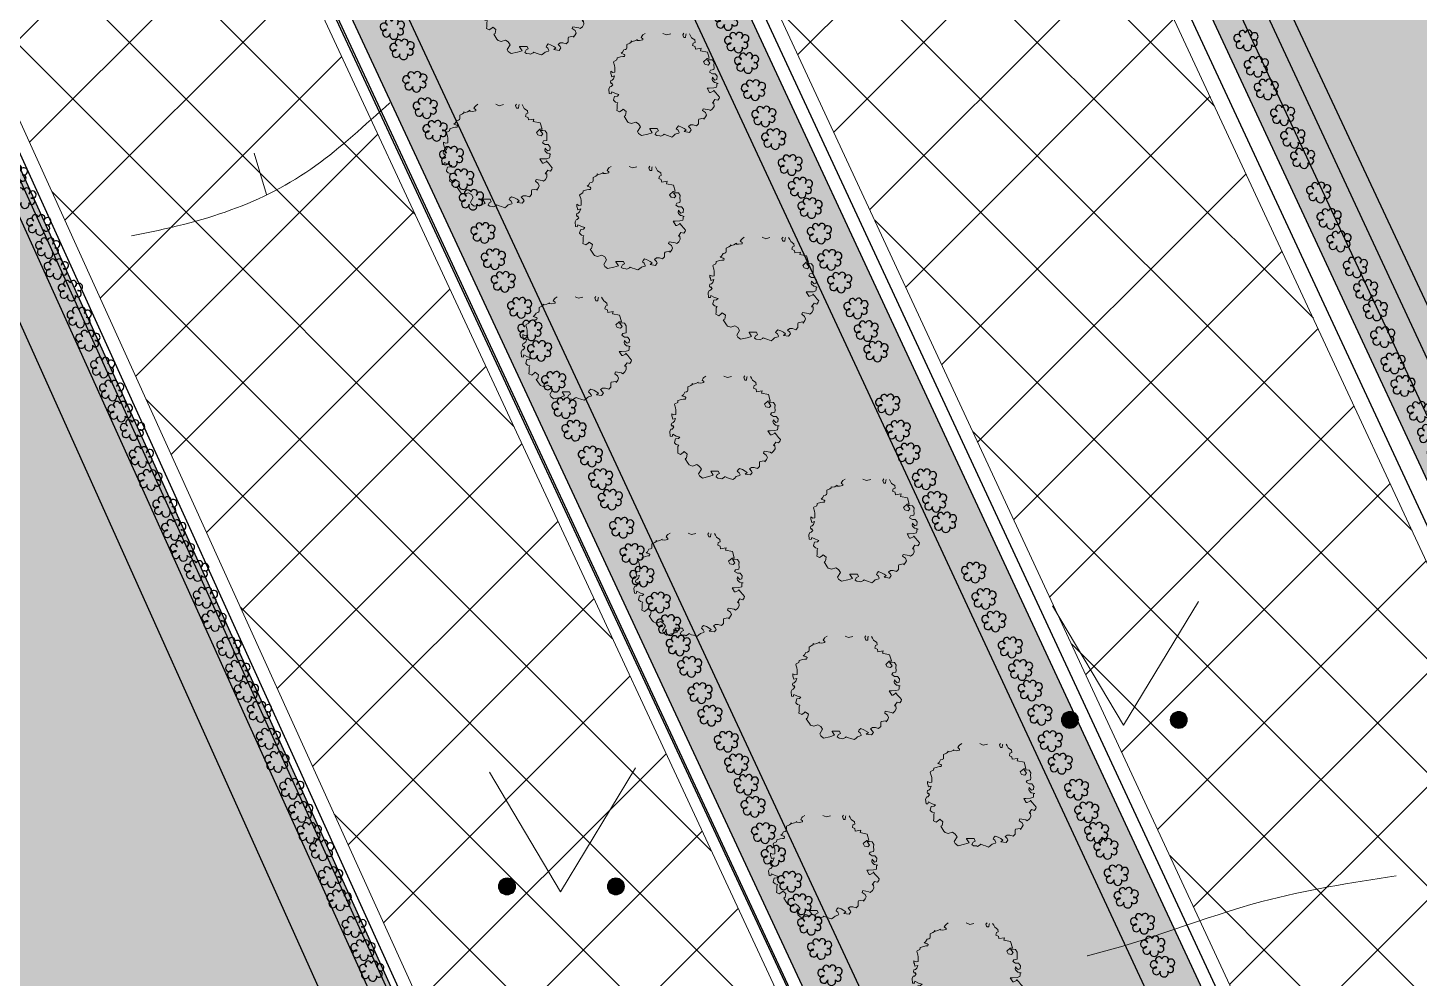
# Model space of a CAD drawing. Header units: millimetres. Extents: x 5637 to 6048, y 3385 to 3927.
# Drawn here: x 5839.78 to 5850.62, y 3667.66 to 3675.06 of the extents above; entities that cross this region are included whole.
import ezdxf

# ---------------------------------------------------------------- set-up
doc = ezdxf.new("R2010")
doc.units = ezdxf.units.MM
doc.layers.add('Contour Lines', color=253, linetype='Continuous')
doc.layers.add('trees old', color=116, linetype='Continuous')
for name, color, linetype, lineweight in [('hatch', 253, 'Continuous', 13), ('road', 19, 'Continuous', 30), ('trees new', 7, 'Continuous', 20)]:
    doc.layers.add(name, color=color, linetype=linetype, lineweight=lineweight)
doc.layers.add('plants1', color=7, linetype='Continuous', true_color=0x89ee5d)
pattern_1 = [(45, (2816.3681, -1263.7476), (-0.44194174, 0.44194174), []), (135, (2816.3681, -1263.7476), (-0.44194174, -0.44194174), [])]

# ---------------------------------------------------------------- blocks, each defined once
blk = doc.blocks.new('кк')
at = {"layer": 'trees new', "lineweight": 20}
h = blk.add_hatch(color=20, dxfattribs=at)
h.set_gradient(color1=(244, 26, 106), rotation=225, one_color=1, tint=1, name='SPHERICAL')
h.paths.add_polyline_path([(2711.981, 4656.482), (2711.989, 4656.471), (2712, 4656.46), (2712.016, 4656.465), (2712.019, 4656.49), (2712.003, 4656.509), (2711.981, 4656.509), (2711.959, 4656.523), (2711.967, 4656.537), (2711.992, 4656.542), (2711.994, 4656.556), (2711.992, 4656.578), (2711.994, 4656.597), (2711.981, 4656.617), (2711.961, 4656.619), (2711.942, 4656.619), (2711.961, 4656.592), (2711.948, 4656.578), (2711.923, 4656.584), (2711.912, 4656.603), (2711.939, 4656.628), (2711.956, 4656.63), (2711.942, 4656.678), (2711.888, 4656.689), (2711.893, 4656.708), (2711.85, 4656.701), (2711.847, 4656.721), (2711.827, 4656.729), (2711.832, 4656.749), (2711.846, 4656.754), (2711.843, 4656.773), (2711.818, 4656.79), (2711.81, 4656.806), (2711.802, 4656.82), (2711.777, 4656.82), (2711.774, 4656.814), (2711.772, 4656.792), (2711.758, 4656.792), (2711.755, 4656.798), (2711.75, 4656.814), (2711.758, 4656.825), (2711.744, 4656.842), (2711.72, 4656.847), (2711.711, 4656.842), (2711.7, 4656.845), (2711.687, 4656.858), (2711.667, 4656.856), (2711.656, 4656.82), (2711.623, 4656.812), (2711.596, 4656.823), (2711.59, 4656.831), (2711.56, 4656.847), (2711.546, 4656.847), (2711.53, 4656.845), (2711.53, 4656.842), (2711.541, 4656.825), (2711.544, 4656.823), (2711.519, 4656.828), (2711.511, 4656.831), (2711.497, 4656.828), (2711.483, 4656.831), (2711.478, 4656.825), (2711.464, 4656.823), (2711.458, 4656.823), (2711.456, 4656.823), (2711.439, 4656.812), (2711.434, 4656.806), (2711.425, 4656.792), (2711.439, 4656.781), (2711.439, 4656.773), (2711.412, 4656.768), (2711.392, 4656.77), (2711.395, 4656.776), (2711.376, 4656.765), (2711.357, 4656.76), (2711.348, 4656.765), (2711.348, 4656.757), (2711.337, 4656.749), (2711.332, 4656.746), (2711.315, 4656.738), (2711.315, 4656.724), (2711.315, 4656.713), (2711.313, 4656.705), (2711.304, 4656.699), (2711.291, 4656.696), (2711.28, 4656.677), (2711.269, 4656.669), (2711.293, 4656.661), (2711.299, 4656.655), (2711.296, 4656.644), (2711.282, 4656.644), (2711.266, 4656.641), (2711.238, 4656.633), (2711.238, 4656.63), (2711.236, 4656.617), (2711.214, 4656.606), (2711.211, 4656.6), (2711.219, 4656.575), (2711.222, 4656.559), (2711.222, 4656.526), (2711.222, 4656.523), (2711.205, 4656.52), (2711.189, 4656.529), (2711.189, 4656.512), (2711.192, 4656.504), (2711.197, 4656.487), (2711.219, 4656.493), (2711.211, 4656.471), (2711.2, 4656.46), (2711.189, 4656.457), (2711.186, 4656.443), (2711.192, 4656.432), (2711.197, 4656.438), (2711.205, 4656.424), (2711.192, 4656.41), (2711.183, 4656.408), (2711.175, 4656.391), (2711.178, 4656.355), (2711.192, 4656.353), (2711.197, 4656.369), (2711.225, 4656.355), (2711.252, 4656.347), (2711.241, 4656.336), (2711.219, 4656.333), (2711.211, 4656.306), (2711.211, 4656.303), (2711.225, 4656.289), (2711.244, 4656.284), (2711.238, 4656.273), (2711.238, 4656.24), (2711.236, 4656.223), (2711.258, 4656.212), (2711.277, 4656.226), (2711.285, 4656.234), (2711.31, 4656.215), (2711.304, 4656.185), (2711.293, 4656.179), (2711.318, 4656.141), (2711.326, 4656.13), (2711.351, 4656.122), (2711.384, 4656.133), (2711.406, 4656.119), (2711.42, 4656.097), (2711.398, 4656.061), (2711.406, 4656.045), (2711.428, 4656.028), (2711.478, 4656.039), (2711.513, 4656.05), (2711.494, 4656.081), (2711.494, 4656.083), (2711.552, 4656.083), (2711.56, 4656.064), (2711.544, 4656.056), (2711.535, 4656.037), (2711.549, 4656.028), (2711.571, 4656.026), (2711.579, 4656.023), (2711.599, 4656.034), (2711.604, 4656.039), (2711.623, 4656.031), (2711.64, 4656.026), (2711.665, 4656.017), (2711.678, 4656.026), (2711.692, 4656.039), (2711.7, 4656.042), (2711.72, 4656.048), (2711.722, 4656.053), (2711.714, 4656.07), (2711.7, 4656.081), (2711.706, 4656.092), (2711.717, 4656.103), (2711.741, 4656.094), (2711.761, 4656.083), (2711.777, 4656.072), (2711.761, 4656.059), (2711.802, 4656.053), (2711.816, 4656.072), (2711.81, 4656.083), (2711.794, 4656.1), (2711.81, 4656.111), (2711.832, 4656.111), (2711.857, 4656.103), (2711.873, 4656.119), (2711.873, 4656.149), (2711.876, 4656.157), (2711.912, 4656.163), (2711.915, 4656.155), (2711.928, 4656.174), (2711.934, 4656.188), (2711.926, 4656.207), (2711.904, 4656.223), (2711.909, 4656.237), (2711.956, 4656.229), (2711.967, 4656.223), (2711.983, 4656.237), (2711.994, 4656.256), (2711.992, 4656.281), (2711.981, 4656.281), (2712, 4656.309), (2712.022, 4656.303), (2712.033, 4656.317), (2712.036, 4656.328), (2712.022, 4656.344), (2712.005, 4656.364), (2711.994, 4656.377), (2711.992, 4656.383), (2711.989, 4656.375), (2711.967, 4656.364), (2711.959, 4656.364), (2711.939, 4656.397), (2711.956, 4656.397), (2711.992, 4656.399), (2712.014, 4656.405), (2712.016, 4656.416), (2712.016, 4656.432), (2712.025, 4656.435), (2712.003, 4656.441), (2711.997, 4656.441), (2711.981, 4656.457), (2711.978, 4656.465)])
edge = h.paths.add_edge_path()
edge.add_line((2711.244, 4656.284), (2711.238, 4656.273))
edge.add_line((2711.238, 4656.273), (2711.238, 4656.24))
edge.add_line((2711.53, 4656.845), (2711.53, 4656.842))
edge.add_line((2711.546, 4656.847), (2711.53, 4656.845))
edge.add_line((2711.56, 4656.847), (2711.546, 4656.847))
edge.add_line((2711.59, 4656.831), (2711.56, 4656.847))
edge.add_line((2711.596, 4656.823), (2711.59, 4656.831))
edge.add_line((2711.623, 4656.812), (2711.596, 4656.823))
edge.add_line((2711.511, 4656.831), (2711.497, 4656.828))
edge.add_line((2711.519, 4656.828), (2711.511, 4656.831))
edge.add_line((2711.544, 4656.823), (2711.519, 4656.828))
edge.add_line((2711.541, 4656.825), (2711.544, 4656.823))
edge.add_line((2711.53, 4656.842), (2711.541, 4656.825))
edge.add_line((2711.456, 4656.823), (2711.439, 4656.812))
edge.add_line((2711.439, 4656.812), (2711.434, 4656.806))
edge.add_line((2711.434, 4656.806), (2711.425, 4656.792))
edge.add_line((2711.425, 4656.792), (2711.439, 4656.781))
edge.add_line((2711.439, 4656.781), (2711.439, 4656.773))
edge.add_line((2711.439, 4656.773), (2711.412, 4656.768))
edge.add_line((2711.412, 4656.768), (2711.392, 4656.77))
edge.add_line((2711.392, 4656.77), (2711.395, 4656.776))
edge.add_line((2711.395, 4656.776), (2711.376, 4656.765))
edge.add_line((2711.376, 4656.765), (2711.357, 4656.76))
edge.add_line((2711.348, 4656.765), (2711.348, 4656.757))
edge.add_line((2711.348, 4656.757), (2711.337, 4656.749))
edge.add_line((2711.337, 4656.749), (2711.332, 4656.746))
edge.add_line((2711.332, 4656.746), (2711.315, 4656.738))
edge.add_line((2711.315, 4656.738), (2711.315, 4656.724))
edge.add_line((2711.315, 4656.724), (2711.315, 4656.713))
edge.add_line((2711.315, 4656.713), (2711.313, 4656.705))
edge.add_line((2711.313, 4656.705), (2711.304, 4656.699))
edge.add_line((2711.304, 4656.699), (2711.291, 4656.696))
edge.add_line((2711.291, 4656.696), (2711.28, 4656.677))
edge.add_line((2711.28, 4656.677), (2711.269, 4656.669))
edge.add_line((2711.478, 4656.825), (2711.464, 4656.823))
edge.add_line((2711.464, 4656.823), (2711.458, 4656.823))
edge.add_line((2711.458, 4656.823), (2711.456, 4656.823))
edge.add_line((2711.357, 4656.76), (2711.348, 4656.765))
edge.add_line((2711.483, 4656.831), (2711.478, 4656.825))
edge.add_line((2711.293, 4656.661), (2711.299, 4656.655))
edge.add_line((2711.269, 4656.669), (2711.293, 4656.661))
edge.add_line((2711.282, 4656.644), (2711.266, 4656.641))
edge.add_line((2711.296, 4656.644), (2711.282, 4656.644))
edge.add_line((2711.299, 4656.655), (2711.296, 4656.644))
edge.add_line((2711.183, 4656.408), (2711.175, 4656.391))
edge.add_line((2711.175, 4656.391), (2711.178, 4656.355))
edge.add_line((2711.192, 4656.41), (2711.183, 4656.408))
edge.add_line((2711.178, 4656.355), (2711.192, 4656.353))
edge.add_line((2711.192, 4656.353), (2711.197, 4656.369))
edge.add_line((2711.197, 4656.369), (2711.225, 4656.355))
edge.add_line((2711.241, 4656.336), (2711.219, 4656.333))
edge.add_line((2711.219, 4656.333), (2711.211, 4656.306))
edge.add_line((2711.211, 4656.306), (2711.211, 4656.303))
edge.add_line((2711.211, 4656.303), (2711.225, 4656.289))
edge.add_line((2711.205, 4656.424), (2711.192, 4656.41))
edge.add_line((2711.197, 4656.438), (2711.205, 4656.424))
edge.add_line((2711.192, 4656.432), (2711.197, 4656.438))
edge.add_line((2711.186, 4656.443), (2711.192, 4656.432))
edge.add_line((2711.189, 4656.457), (2711.186, 4656.443))
edge.add_line((2711.2, 4656.46), (2711.189, 4656.457))
edge.add_line((2711.211, 4656.471), (2711.2, 4656.46))
edge.add_line((2711.219, 4656.493), (2711.211, 4656.471))
edge.add_line((2711.197, 4656.487), (2711.219, 4656.493))
edge.add_line((2711.192, 4656.504), (2711.197, 4656.487))
edge.add_line((2711.189, 4656.512), (2711.192, 4656.504))
edge.add_line((2711.189, 4656.529), (2711.189, 4656.512))
edge.add_line((2711.205, 4656.52), (2711.189, 4656.529))
edge.add_line((2711.222, 4656.523), (2711.205, 4656.52))
edge.add_line((2711.222, 4656.526), (2711.222, 4656.523))
edge.add_line((2711.222, 4656.559), (2711.222, 4656.526))
edge.add_line((2711.219, 4656.575), (2711.222, 4656.559))
edge.add_line((2711.211, 4656.6), (2711.219, 4656.575))
edge.add_line((2711.214, 4656.606), (2711.211, 4656.6))
edge.add_line((2711.236, 4656.617), (2711.214, 4656.606))
edge.add_line((2711.238, 4656.63), (2711.236, 4656.617))
edge.add_line((2711.225, 4656.355), (2711.252, 4656.347))
edge.add_line((2711.252, 4656.347), (2711.241, 4656.336))
edge.add_line((2711.238, 4656.633), (2711.238, 4656.63))
edge.add_line((2711.266, 4656.641), (2711.238, 4656.633))
edge.add_line((2711.497, 4656.828), (2711.483, 4656.831))
edge.add_line((2711.571, 4656.026), (2711.579, 4656.023))
edge.add_line((2711.579, 4656.023), (2711.599, 4656.034))
edge.add_line((2711.599, 4656.034), (2711.604, 4656.039))
edge.add_line((2711.549, 4656.028), (2711.571, 4656.026))
edge.add_line((2711.535, 4656.037), (2711.549, 4656.028))
edge.add_line((2711.544, 4656.056), (2711.535, 4656.037))
edge.add_line((2711.56, 4656.064), (2711.544, 4656.056))
edge.add_line((2711.552, 4656.083), (2711.56, 4656.064))
edge.add_line((2711.258, 4656.212), (2711.277, 4656.226))
edge.add_line((2711.277, 4656.226), (2711.285, 4656.234))
edge.add_line((2711.285, 4656.234), (2711.31, 4656.215))
edge.add_line((2711.31, 4656.215), (2711.304, 4656.185))
edge.add_line((2711.304, 4656.185), (2711.293, 4656.179))
edge.add_line((2711.293, 4656.179), (2711.318, 4656.141))
edge.add_line((2711.318, 4656.141), (2711.326, 4656.13))
edge.add_line((2711.406, 4656.045), (2711.428, 4656.028))
edge.add_line((2711.398, 4656.061), (2711.406, 4656.045))
edge.add_line((2711.42, 4656.097), (2711.398, 4656.061))
edge.add_line((2711.406, 4656.119), (2711.42, 4656.097))
edge.add_line((2711.384, 4656.133), (2711.406, 4656.119))
edge.add_line((2711.351, 4656.122), (2711.384, 4656.133))
edge.add_line((2711.326, 4656.13), (2711.351, 4656.122))
edge.add_line((2711.428, 4656.028), (2711.478, 4656.039))
edge.add_line((2711.238, 4656.24), (2711.236, 4656.223))
edge.add_line((2711.236, 4656.223), (2711.258, 4656.212))
edge.add_line((2711.513, 4656.05), (2711.494, 4656.081))
edge.add_line((2711.494, 4656.081), (2711.494, 4656.083))
edge.add_line((2711.494, 4656.083), (2711.552, 4656.083))
edge.add_line((2711.478, 4656.039), (2711.513, 4656.05))
edge.add_line((2711.225, 4656.289), (2711.244, 4656.284))
at = {"layer": 'trees new', "color": 6, "lineweight": 20}
for p, q in [((2711.332, 4656.746), (2711.315, 4656.738)), ((2711.315, 4656.738), (2711.315, 4656.724)), ((2711.337, 4656.749), (2711.332, 4656.746)), ((2711.348, 4656.757), (2711.337, 4656.749)), ((2711.357, 4656.76), (2711.348, 4656.765)), ((2711.348, 4656.765), (2711.348, 4656.757)), ((2711.376, 4656.765), (2711.357, 4656.76)), ((2711.395, 4656.776), (2711.376, 4656.765)), ((2711.392, 4656.77), (2711.395, 4656.776)), ((2711.412, 4656.768), (2711.392, 4656.77)), ((2711.439, 4656.773), (2711.412, 4656.768)), ((2711.434, 4656.806), (2711.425, 4656.792)), ((2711.425, 4656.792), (2711.439, 4656.781)), ((2711.439, 4656.812), (2711.434, 4656.806)), ((2711.456, 4656.823), (2711.439, 4656.812)), ((2711.439, 4656.781), (2711.439, 4656.773)), ((2711.623, 4656.812), (2711.596, 4656.823)), ((2711.656, 4656.82), (2711.623, 4656.812)), ((2711.75, 4656.814), (2711.758, 4656.825)), ((2711.755, 4656.798), (2711.75, 4656.814)), ((2711.758, 4656.792), (2711.755, 4656.798)), ((2711.772, 4656.792), (2711.758, 4656.792)), ((2711.774, 4656.814), (2711.772, 4656.792)), ((2711.777, 4656.82), (2711.774, 4656.814)), ((2711.81, 4656.806), (2711.802, 4656.82)), ((2711.818, 4656.79), (2711.81, 4656.806)), ((2711.843, 4656.773), (2711.818, 4656.79)), ((2711.827, 4656.729), (2711.832, 4656.749)), ((2711.832, 4656.749), (2711.846, 4656.754)), ((2711.846, 4656.754), (2711.843, 4656.773)), ((2711.238, 4656.63), (2711.236, 4656.617)), ((2711.266, 4656.641), (2711.238, 4656.633)), ((2711.238, 4656.633), (2711.238, 4656.63)), ((2711.282, 4656.644), (2711.266, 4656.641)), ((2711.28, 4656.677), (2711.269, 4656.669)), ((2711.269, 4656.669), (2711.293, 4656.661)), ((2711.291, 4656.696), (2711.28, 4656.677)), ((2711.296, 4656.644), (2711.282, 4656.644)), ((2711.304, 4656.699), (2711.291, 4656.696)), ((2711.293, 4656.661), (2711.299, 4656.655)), ((2711.299, 4656.655), (2711.296, 4656.644)), ((2711.313, 4656.705), (2711.304, 4656.699)), ((2711.315, 4656.713), (2711.313, 4656.705)), ((2711.315, 4656.724), (2711.315, 4656.713)), ((2711.846, 4656.721), (2711.827, 4656.729)), ((2711.85, 4656.701), (2711.847, 4656.72)), ((2711.893, 4656.708), (2711.85, 4656.701)), ((2711.888, 4656.689), (2711.893, 4656.708)), ((2711.942, 4656.678), (2711.888, 4656.689)), ((2711.912, 4656.603), (2711.939, 4656.628)), ((2711.939, 4656.628), (2711.956, 4656.63)), ((2711.956, 4656.63), (2711.942, 4656.678)), ((2711.205, 4656.52), (2711.189, 4656.529)), ((2711.189, 4656.529), (2711.189, 4656.512)), ((2711.222, 4656.523), (2711.205, 4656.52)), ((2711.214, 4656.606), (2711.211, 4656.6)), ((2711.211, 4656.6), (2711.219, 4656.575)), ((2711.236, 4656.617), (2711.214, 4656.606)), ((2711.219, 4656.575), (2711.222, 4656.559)), ((2711.222, 4656.559), (2711.222, 4656.526)), ((2711.222, 4656.526), (2711.222, 4656.523)), ((2711.923, 4656.584), (2711.912, 4656.603)), ((2711.948, 4656.578), (2711.923, 4656.584)), ((2711.942, 4656.619), (2711.961, 4656.592)), ((2711.961, 4656.619), (2711.942, 4656.619)), ((2711.961, 4656.592), (2711.948, 4656.578)), ((2711.959, 4656.523), (2711.967, 4656.537)), ((2711.981, 4656.509), (2711.959, 4656.523)), ((2711.981, 4656.617), (2711.961, 4656.619)), ((2711.967, 4656.537), (2711.992, 4656.542)), ((2711.994, 4656.597), (2711.981, 4656.617)), ((2711.992, 4656.578), (2711.994, 4656.597)), ((2711.994, 4656.556), (2711.992, 4656.578)), ((2711.992, 4656.542), (2711.994, 4656.556)), ((2711.183, 4656.408), (2711.175, 4656.391)), ((2711.192, 4656.41), (2711.183, 4656.408)), ((2711.189, 4656.457), (2711.186, 4656.443)), ((2711.186, 4656.443), (2711.192, 4656.432)), ((2711.189, 4656.512), (2711.192, 4656.504)), ((2711.2, 4656.46), (2711.189, 4656.457)), ((2711.192, 4656.504), (2711.197, 4656.487)), ((2711.192, 4656.432), (2711.197, 4656.438)), ((2711.205, 4656.424), (2711.192, 4656.41)), ((2711.197, 4656.487), (2711.219, 4656.493)), ((2711.197, 4656.438), (2711.205, 4656.424)), ((2711.211, 4656.471), (2711.2, 4656.46)), ((2711.219, 4656.493), (2711.211, 4656.471)), ((2711.978, 4656.465), (2711.981, 4656.482)), ((2711.981, 4656.457), (2711.978, 4656.465)), ((2712.003, 4656.509), (2711.981, 4656.509)), ((2711.981, 4656.482), (2711.989, 4656.471)), ((2711.997, 4656.441), (2711.981, 4656.457)), ((2711.989, 4656.471), (2712, 4656.46)), ((2711.992, 4656.399), (2712.014, 4656.405)), ((2712.003, 4656.441), (2711.997, 4656.441)), ((2712, 4656.46), (2712.016, 4656.465)), ((2712.019, 4656.49), (2712.003, 4656.509)), ((2712.025, 4656.435), (2712.003, 4656.441)), ((2712.014, 4656.405), (2712.016, 4656.416)), ((2712.016, 4656.465), (2712.019, 4656.49)), ((2712.016, 4656.432), (2712.025, 4656.435)), ((2712.016, 4656.416), (2712.016, 4656.432)), ((2711.175, 4656.391), (2711.178, 4656.355)), ((2711.178, 4656.355), (2711.192, 4656.353)), ((2711.192, 4656.353), (2711.197, 4656.369)), ((2711.197, 4656.369), (2711.225, 4656.355)), ((2711.219, 4656.333), (2711.211, 4656.306)), ((2711.211, 4656.306), (2711.211, 4656.303)), ((2711.211, 4656.303), (2711.225, 4656.289)), ((2711.241, 4656.336), (2711.219, 4656.333)), ((2711.225, 4656.355), (2711.252, 4656.347)), ((2711.252, 4656.347), (2711.241, 4656.336)), ((2711.959, 4656.364), (2711.939, 4656.397)), ((2711.939, 4656.397), (2711.956, 4656.397)), ((2711.956, 4656.397), (2711.992, 4656.399)), ((2711.967, 4656.364), (2711.959, 4656.364)), ((2711.989, 4656.375), (2711.967, 4656.364)), ((2711.981, 4656.281), (2712, 4656.309)), ((2711.992, 4656.383), (2711.989, 4656.375)), ((2711.994, 4656.377), (2711.992, 4656.383)), ((2712.005, 4656.364), (2711.994, 4656.377)), ((2712, 4656.309), (2712.022, 4656.303)), ((2712.022, 4656.344), (2712.005, 4656.364)), ((2712.036, 4656.328), (2712.022, 4656.344)), ((2712.022, 4656.303), (2712.033, 4656.317)), ((2712.033, 4656.317), (2712.036, 4656.328)), ((2711.225, 4656.289), (2711.244, 4656.284)), ((2711.238, 4656.24), (2711.236, 4656.223)), ((2711.236, 4656.223), (2711.258, 4656.212)), ((2711.244, 4656.284), (2711.238, 4656.273)), ((2711.238, 4656.273), (2711.238, 4656.24)), ((2711.258, 4656.212), (2711.277, 4656.226)), ((2711.277, 4656.226), (2711.285, 4656.234)), ((2711.285, 4656.234), (2711.31, 4656.215)), ((2711.31, 4656.215), (2711.304, 4656.185)), ((2711.904, 4656.223), (2711.909, 4656.237)), ((2711.926, 4656.207), (2711.904, 4656.223)), ((2711.909, 4656.237), (2711.956, 4656.229)), ((2711.934, 4656.188), (2711.926, 4656.207)), ((2711.928, 4656.174), (2711.934, 4656.188)), ((2711.956, 4656.229), (2711.967, 4656.223)), ((2711.967, 4656.223), (2711.983, 4656.237)), ((2711.992, 4656.281), (2711.981, 4656.281)), ((2711.983, 4656.237), (2711.994, 4656.256)), ((2711.994, 4656.256), (2711.992, 4656.281)), ((2711.304, 4656.185), (2711.293, 4656.179)), ((2711.293, 4656.179), (2711.318, 4656.141)), ((2711.318, 4656.141), (2711.326, 4656.13)), ((2711.326, 4656.13), (2711.351, 4656.122)), ((2711.351, 4656.122), (2711.384, 4656.133)), ((2711.384, 4656.133), (2711.406, 4656.119)), ((2711.42, 4656.097), (2711.398, 4656.061)), ((2711.406, 4656.119), (2711.42, 4656.097)), ((2711.494, 4656.083), (2711.552, 4656.083)), ((2711.494, 4656.081), (2711.494, 4656.083)), ((2711.513, 4656.05), (2711.494, 4656.081)), ((2711.552, 4656.083), (2711.56, 4656.064)), ((2711.7, 4656.081), (2711.706, 4656.092)), ((2711.714, 4656.07), (2711.7, 4656.081)), ((2711.706, 4656.092), (2711.717, 4656.103)), ((2711.717, 4656.103), (2711.741, 4656.094)), ((2711.741, 4656.094), (2711.761, 4656.083)), ((2711.761, 4656.083), (2711.777, 4656.072)), ((2711.794, 4656.1), (2711.81, 4656.111)), ((2711.81, 4656.083), (2711.794, 4656.1)), ((2711.81, 4656.111), (2711.832, 4656.111)), ((2711.816, 4656.072), (2711.81, 4656.083)), ((2711.832, 4656.111), (2711.857, 4656.103)), ((2711.857, 4656.103), (2711.873, 4656.119)), ((2711.873, 4656.149), (2711.876, 4656.157)), ((2711.873, 4656.119), (2711.873, 4656.149)), ((2711.876, 4656.157), (2711.912, 4656.163)), ((2711.912, 4656.163), (2711.915, 4656.155)), ((2711.915, 4656.155), (2711.928, 4656.174)), ((2711.398, 4656.061), (2711.406, 4656.045)), ((2711.406, 4656.045), (2711.428, 4656.028)), ((2711.428, 4656.028), (2711.478, 4656.039)), ((2711.478, 4656.039), (2711.513, 4656.05)), ((2711.544, 4656.056), (2711.535, 4656.037)), ((2711.535, 4656.037), (2711.549, 4656.028)), ((2711.56, 4656.064), (2711.544, 4656.056)), ((2711.549, 4656.028), (2711.571, 4656.026)), ((2711.571, 4656.026), (2711.579, 4656.023)), ((2711.579, 4656.023), (2711.599, 4656.034)), ((2711.599, 4656.034), (2711.604, 4656.039)), ((2711.604, 4656.039), (2711.623, 4656.031)), ((2711.623, 4656.031), (2711.64, 4656.026)), ((2711.64, 4656.026), (2711.665, 4656.017)), ((2711.665, 4656.017), (2711.678, 4656.026)), ((2711.678, 4656.026), (2711.692, 4656.039)), ((2711.692, 4656.039), (2711.7, 4656.042)), ((2711.7, 4656.042), (2711.72, 4656.048)), ((2711.722, 4656.053), (2711.714, 4656.07)), ((2711.72, 4656.048), (2711.722, 4656.053)), ((2711.777, 4656.072), (2711.761, 4656.059)), ((2711.761, 4656.059), (2711.802, 4656.053)), ((2711.802, 4656.053), (2711.816, 4656.072))]:
    blk.add_line(p, q, dxfattribs=at)
blk = doc.blocks.new('21554')
at = {"layer": 'trees new', "color": 2, "lineweight": 30}
for centre, radius, start, end in [((3064.977, 4930.499), 0.0291, 22.9437, 315.792), ((3065.014, 4930.534), 0.0252, 15.4185, 246.5773), ((3065.064, 4930.535), 0.0264, 307.6094, 167.7322), ((3065.109, 4930.513), 0.0289, 249.9235, 177.3258), ((3064.996, 4930.449), 0.03, 85.9567, 354.9094), ((3065.056, 4930.434), 0.0322, 157.3541, 23.1592), ((3065.106, 4930.461), 0.025, 215.6462, 104.4063), ((3065.172, 4930.153), 0.0252, 15.4185, 246.5773), ((3065.222, 4930.154), 0.0264, 307.6094, 167.7322), ((3065.135, 4930.118), 0.0291, 22.9437, 315.792), ((3065.154, 4930.068), 0.03, 85.9567, 354.9094), ((3065.213, 4930.053), 0.0322, 157.3541, 23.1592), ((3065.267, 4930.131), 0.0289, 249.9235, 177.3258), ((3065.263, 4930.08), 0.025, 215.6462, 104.4063), ((3065.299, 4929.951), 0.0252, 15.4185, 246.5773), ((3065.349, 4929.952), 0.0264, 307.6094, 167.7322), ((3065.394, 4929.93), 0.0289, 249.9235, 177.3258), ((3065.263, 4929.916), 0.0291, 22.9437, 315.792), ((3065.281, 4929.866), 0.03, 85.9567, 354.9094), ((3065.341, 4929.851), 0.0322, 157.3541, 23.1592), ((3065.391, 4929.878), 0.025, 215.6462, 104.4063)]:
    blk.add_arc(centre, radius, start, end, dxfattribs=at)
at = {"layer": 'trees new', "color": 11, "lineweight": 30}
for centre, radius, start, end in [((3065.058, 4930.294), 0.0291, 22.9437, 315.792), ((3065.094, 4930.329), 0.0252, 15.4185, 246.5773), ((3065.145, 4930.33), 0.0264, 307.6094, 167.7322), ((3065.19, 4930.308), 0.0289, 249.9235, 177.3258), ((3065.186, 4930.256), 0.025, 215.6462, 104.4063), ((3065.076, 4930.244), 0.03, 85.9567, 354.9094), ((3065.136, 4930.229), 0.0322, 157.3541, 23.1592), ((3065.342, 4929.74), 0.0291, 22.9437, 315.792), ((3065.379, 4929.775), 0.0252, 15.4185, 246.5773), ((3065.429, 4929.776), 0.0264, 307.6094, 167.7322), ((3065.474, 4929.754), 0.0289, 249.9235, 177.3258), ((3065.361, 4929.69), 0.03, 85.9567, 354.9094), ((3065.42, 4929.675), 0.0322, 157.3541, 23.1592), ((3065.455, 4929.615), 0.0252, 15.4185, 246.5773), ((3065.47, 4929.702), 0.025, 215.6462, 104.4063), ((3065.505, 4929.616), 0.0264, 307.6094, 167.7322), ((3065.418, 4929.581), 0.0291, 22.9437, 315.792), ((3065.437, 4929.531), 0.03, 85.9567, 354.9094), ((3065.496, 4929.516), 0.0322, 157.3541, 23.1592), ((3065.55, 4929.594), 0.0289, 249.9235, 177.3258), ((3065.546, 4929.543), 0.025, 215.6462, 104.4063)]:
    blk.add_arc(centre, radius, start, end, dxfattribs=at)

msp = doc.modelspace()

# ---------------------------------------------------------------- hatches: boundary and pattern name
at = {"layer": 'hatch'}
h = msp.add_hatch(dxfattribs=at)
h.set_pattern_fill('ANSI31', color=256, scale=8, style=0)
h.set_pattern_definition([(45, (2816.3681, -1263.7476), (-0.70710678, 0.70710678), [])])
edge = h.paths.add_edge_path()
edge.add_line((5681.718, 3662.745), (5708.38, 3664.934))
edge.add_arc((5713.219, 3667.179), 5.335, 204.8917, 275.5225)
edge.add_line((5713.733, 3661.869), (5818.562, 3671.059))
edge.add_arc((5814.821, 3690.234), 19.536, 281.0392, 345.4537)
edge.add_arc((5828.918, 3687.613), 5.329, 334.6044, 439.8122)
edge.add_line((5829.86, 3692.857), (5821.197, 3693.928))
edge.add_line((5821.197, 3693.928), (5821.163, 3698.626))
edge.add_line((5821.163, 3698.626), (5822.751, 3698.67))
edge.add_arc((5822.674, 3701.446), 2.777, 271.5898, 361.9955)
edge.add_arc((5787.812, 3700.231), 37.66, 1.9955, 27.7471)
edge.add_line((5821.141, 3717.765), (5815.111, 3730.653))
edge.add_arc((5808.837, 3727.717), 6.926, 25.0759, 80.9102)
edge.add_line((5809.932, 3734.557), (5816.866, 3735.208))
edge.add_line((5816.866, 3735.208), (5822.086, 3738.739))
edge.add_arc((5826.047, 3735.447), 5.15, 140.2743, 208.703)
edge.add_line((5821.53, 3732.974), (5832.004, 3711.476))
edge.add_line((5832.004, 3711.476), (5839.078, 3695.803))
edge.add_line((5839.078, 3695.803), (5843.714, 3685.87))
edge.add_line((5843.714, 3685.87), (5839.002, 3683.445))
edge.add_arc((5812.028, 3691.913), 28.272, 321.435, 342.5709, ccw=False)
edge.add_arc((5815.074, 3690.732), 25.173, 273.7863, 319.2136, ccw=False)
edge.add_line((5816.736, 3665.614), (5796.147, 3663.794))
edge.add_line((5796.147, 3663.794), (5694.835, 3654.877))
edge.add_line((5694.835, 3654.877), (5688.624, 3654.402))
edge.add_line((5688.624, 3654.402), (5675.285, 3653.372))
edge.add_line((5675.285, 3653.372), (5681.718, 3662.745))
h = msp.add_hatch(dxfattribs=at)
h.set_pattern_fill('ANSI37', color=256, scale=5, style=0)
h.set_pattern_definition(pattern_1)
edge = h.paths.add_edge_path()
edge.add_line((5825.959, 3727.53), (5824.661, 3726.848))
edge.add_line((5824.661, 3726.848), (5824.633, 3726.83))
edge.add_line((5824.633, 3726.83), (5832.542, 3710.894))
edge.add_arc((5842.826, 3718.231), 12.633, 215.5093, 246.4014)
edge.add_line((5837.769, 3706.655), (5873.946, 3691.476))
edge.add_arc((5876.095, 3696.599), 5.556, 247.2383, 292.4085)
edge.add_line((5878.213, 3691.463), (5912.268, 3707.343))
edge.add_line((5912.268, 3707.343), (5953.931, 3618.863))
edge.add_arc((5958.321, 3620.931), 4.852, 205.2152, 299.5026)
edge.add_line((5960.711, 3616.707), (5960.014, 3617.927))
edge.add_arc((5958.43, 3620.892), 3.362, 202.8338, 298.1028, ccw=False)
edge.add_line((5955.332, 3619.588), (5955.38, 3619.719))
edge.add_line((5955.38, 3619.719), (5912.987, 3709.333))
edge.add_line((5912.987, 3709.333), (5876.811, 3692.556))
edge.add_arc((5875.942, 3694.43), 2.065, 262.0917, 294.8805, ccw=False)
edge.add_line((5875.658, 3692.384), (5854.574, 3701.231))
edge.add_line((5854.574, 3701.231), (5838.224, 3708.092))
edge.add_arc((5842.149, 3717.446), 10.144, 205.3505, 247.2355, ccw=False)
edge.add_arc((5704.39, 3652.179), 142.294, 25.35045, 26.55666)
edge.add_arc((6385.682, 3992.7), 619.359, 205.34932, 206.556661, ccw=False)
at = {"layer": 'hatch', "true_color": 0xfacfb6}
h = msp.add_hatch(dxfattribs=at)
h.set_pattern_fill('ANSI37', color=254, scale=5, style=0)
h.set_pattern_definition(pattern_1)
h.paths.add_polyline_path([(5857.185, 3642.706), (5860.096, 3644.038), (5869.171, 3624.547), (5866.32, 3623.242)], flags=16)
h.paths.add_polyline_path([(5843.757, 3685.779), (5869.77, 3629.894), (5880.389, 3607.107), (5877.804, 3605.894), (5870.353, 3622.009), (5867.443, 3620.677), (5874.93, 3604.602), (5872.395, 3603.409), (5865.262, 3618.58), (5863.444, 3617.748), (5861.446, 3622.112), (5863.266, 3622.945), (5855.062, 3640.635), (5853.331, 3639.843), (5851.334, 3644.207), (5853.034, 3644.986), (5837.547, 3679.133), (5838.733, 3682.348), (5856.004, 3645.244), (5858.914, 3646.576), (5841.296, 3684.517)])
at = {"layer": 'plants1'}
h = msp.add_hatch(dxfattribs=at)
h.set_pattern_fill('ANSI38', color=256, scale=3, style=0)
h.set_pattern_definition([(45, (2816.3681, -1263.7476), (-0.265165043, 0.265165043), []), (135, (2816.3681, -1263.7476), (-0.79549513, 0.265165043), [0.9375, -0.5625])])
edge = h.paths.add_edge_path()
edge.add_line((5897.406, 3740.542), (5897.69, 3738.928))
edge.add_line((5897.69, 3738.928), (5879.975, 3734.087))
edge.add_line((5879.975, 3734.087), (5854.544, 3722.537))
edge.add_line((5854.544, 3722.537), (5855.921, 3719.594))
edge.add_line((5855.921, 3719.594), (5855.304, 3719.452))
edge.add_line((5855.304, 3719.452), (5854.401, 3721.635))
edge.add_line((5854.401, 3721.635), (5848.465, 3718.93))
edge.add_line((5848.465, 3718.93), (5850.839, 3713.424))
edge.add_line((5850.839, 3713.424), (5842.699, 3709.94))
edge.add_line((5842.699, 3709.94), (5839.802, 3715.921))
edge.add_line((5839.802, 3715.921), (5834.577, 3713.547))
edge.add_arc((5835.258, 3712.049), 1.645, 114.4309, 325.875)
edge.add_line((5836.619, 3711.127), (5856.472, 3702.488))
edge.add_line((5856.472, 3702.488), (5867.063, 3707.377))
edge.add_arc((5873.087, 3706.691), 6.063, 121.0494, 173.5092, ccw=False)
edge.add_line((5869.96, 3711.886), (5868.63, 3714.781))
edge.add_line((5868.63, 3714.781), (5869.722, 3716.205))
edge.add_line((5869.722, 3716.205), (5871.955, 3719.006))
edge.add_line((5871.955, 3719.006), (5876.44, 3722.77))
edge.add_line((5876.44, 3722.77), (5878.957, 3724.099))
edge.add_line((5878.957, 3724.099), (5882.852, 3726.045))
edge.add_line((5882.852, 3726.045), (5887.411, 3727.279))
edge.add_line((5887.411, 3727.279), (5891.59, 3727.564))
edge.add_line((5891.59, 3727.564), (5894.367, 3727.801))
edge.add_line((5894.367, 3727.801), (5896.124, 3727.468))
edge.add_line((5896.124, 3727.468), (5897.406, 3724.716))
edge.add_line((5897.406, 3724.716), (5899.924, 3725.048))
edge.add_line((5899.924, 3725.048), (5902.583, 3724.288))
edge.add_line((5902.583, 3724.288), (5904.293, 3722.627))
edge.add_line((5904.293, 3722.627), (5905.148, 3721.156))
edge.add_line((5905.148, 3721.156), (5905.433, 3718.877))
edge.add_line((5905.433, 3718.877), (5905.034, 3716.996))
edge.add_line((5905.034, 3716.996), (5903.805, 3714.931))
edge.add_line((5903.805, 3714.931), (5902.107, 3713.142))
edge.add_line((5902.107, 3713.142), (5904.825, 3706.694))
edge.add_line((5904.825, 3706.694), (5913.602, 3710.951))
edge.add_line((5913.602, 3710.951), (5916.989, 3704.038))
edge.add_line((5916.989, 3704.038), (5916.039, 3703.468))
edge.add_line((5916.039, 3703.468), (5955.399, 3619.772))
edge.add_arc((5958.514, 3621.237), 3.442, 205.1864, 296.568)
edge.add_line((5960.054, 3618.158), (5960.718, 3616.734))
edge.add_line((5960.718, 3616.734), (5970.054, 3621.193))
edge.add_line((5970.054, 3621.193), (5969.567, 3622.223))
edge.add_line((5969.567, 3622.223), (5974.517, 3624.736))
edge.add_line((5974.517, 3624.736), (5976.902, 3619.604))
edge.add_line((5976.902, 3619.604), (5973.215, 3617.867))
edge.add_line((5973.215, 3617.867), (5974.596, 3615.201))
edge.add_line((5974.596, 3615.201), (5975.945, 3615.83))
edge.add_line((5975.945, 3615.83), (5983.474, 3599.69))
edge.add_line((5983.474, 3599.69), (5982.171, 3599.086))
edge.add_line((5982.171, 3599.086), (5986.474, 3589.776))
edge.add_line((5986.474, 3589.776), (5989.056, 3590.759))
edge.add_line((5989.056, 3590.759), (5986.295, 3595.671))
edge.add_line((5986.295, 3595.671), (5986.825, 3610.766))
edge.add_line((5986.825, 3610.766), (5987.3, 3617.696))
edge.add_line((5987.3, 3617.696), (5954.74, 3636.972))
edge.add_line((5954.74, 3636.972), (5927.557, 3685.881))
edge.add_line((5927.557, 3685.881), (5923.14, 3693.618))
edge.add_line((5923.14, 3693.618), (5917.569, 3703.578))
edge.add_line((5917.569, 3703.578), (5922.936, 3711.078))
edge.add_line((5922.936, 3711.078), (5922.789, 3717.743))
edge.add_line((5922.789, 3717.743), (5908.778, 3729.752))
edge.add_line((5908.778, 3729.752), (5898.459, 3739.013))
edge.add_line((5898.459, 3739.013), (5897.652, 3740.296))
edge.add_line((5897.652, 3740.296), (5897.059, 3741.366))
edge.add_line((5897.059, 3741.366), (5897.406, 3740.542))
at = {"layer": 'trees new'}
h = msp.add_hatch(color=256, dxfattribs=at)
h.set_gradient(color1=(143, 206, 95), color2=(187, 225, 157), one_color=1, tint=0.75, name='SPHERICAL')
edge = h.paths.add_edge_path()
edge.add_line((5856.298, 3693.311), (5843.43, 3698.694))
edge.add_arc((5842.66, 3696.854), 1.995, 67.2837, 218.6364)
edge.add_line((5841.101, 3695.608), (5846.645, 3683.703))
edge.add_line((5846.645, 3683.703), (5845.347, 3683.009))
edge.add_line((5845.347, 3683.009), (5870.438, 3629.096))
edge.add_line((5870.438, 3629.096), (5874.718, 3631.053))
edge.add_line((5874.718, 3631.053), (5869.942, 3641.532))
edge.add_line((5869.942, 3641.532), (5853.345, 3685.444))
edge.add_line((5853.345, 3685.444), (5856.298, 3693.311))
at = {"layer": 'trees new', "lineweight": 15}
h = msp.add_hatch(dxfattribs=at)
h.set_pattern_fill('CROSS', color=84, scale=0.5, style=0)
h.set_pattern_definition([(0, (2820.32158, -1253.45469), (0.125, 0.125), [0.0625, -0.1875]), (90, (2820.35283, -1253.48594), (-0.125, 0.125), [0.0625, -0.1875])])
h.paths.add_polyline_path([(5845.939, 3683.052), (5870.954, 3629.591), (5870.554, 3629.353), (5845.634, 3682.896)])
at = {"layer": 'trees new'}
h = msp.add_hatch(color=256, dxfattribs=at)
h.set_gradient(color1=(143, 206, 95), color2=(187, 225, 157), one_color=1, tint=0.75, name='SPHERICAL')
h.paths.add_polyline_path([(5839.936, 3680.24), (5842.435, 3681.554), (5858.647, 3646.674), (5856.101, 3645.509)])
h = msp.add_hatch(color=256, dxfattribs=at)
h.set_gradient(color1=(143, 206, 95), color2=(187, 225, 157), one_color=1, tint=0.75, name='SPHERICAL')
edge = h.paths.add_edge_path()
edge.add_line((5840.491, 3640.919), (5850.649, 3619.187))
edge.add_line((5850.649, 3619.187), (5851.631, 3619.619))
edge.add_line((5851.631, 3619.619), (5852.662, 3620.061))
edge.add_line((5852.662, 3620.061), (5856.135, 3621.661))
edge.add_line((5856.135, 3621.661), (5858.998, 3622.891))
edge.add_line((5858.998, 3622.891), (5859.998, 3623.393))
edge.add_line((5859.998, 3623.393), (5860.772, 3623.737))
edge.add_line((5860.772, 3623.737), (5862.421, 3624.493))
edge.add_line((5862.421, 3624.493), (5854.999, 3640.354))
edge.add_line((5854.999, 3640.354), (5853.224, 3639.574))
edge.add_line((5853.224, 3639.574), (5851.077, 3644.302))
edge.add_line((5851.077, 3644.302), (5852.802, 3645.103))
edge.add_line((5852.802, 3645.103), (5837.418, 3679.057))
edge.add_arc((5813.616, 3691.817), 27.006, 264.373, 331.805, ccw=False)
edge.add_line((5810.968, 3664.941), (5809.657, 3664.719))
edge.add_arc((5810.812, 3660.013), 4.845, 103.7817, 205.9758)
edge.add_line((5806.456, 3657.891), (5830.746, 3605.85))
edge.add_arc((5826.178, 3603.718), 5.041, -4.803, 25.0205, ccw=False)
edge.add_line((5831.201, 3603.296), (5830.768, 3593.757))
edge.add_arc((5837.575, 3592.543), 6.914, 169.889, 193.5125)
edge.add_line((5830.852, 3590.927), (5846.367, 3557.499))
edge.add_line((5846.367, 3557.499), (5846.794, 3556.723))
edge.add_line((5846.794, 3556.723), (5852.177, 3550.319))
edge.add_arc((5857.269, 3554.035), 6.304, 216.1177, 245.6464)
edge.add_line((5854.67, 3548.292), (5865.043, 3544.317))
edge.add_arc((5866.748, 3548.767), 4.766, 249.033, 294.505)
edge.add_line((5868.725, 3544.43), (5875.286, 3547.484))
edge.add_line((5875.286, 3547.484), (5873.951, 3550.307))
edge.add_line((5873.951, 3550.307), (5873.702, 3550.197))
edge.add_line((5873.702, 3550.197), (5873.183, 3551.371))
edge.add_line((5873.183, 3551.371), (5865.054, 3547.514))
edge.add_line((5865.054, 3547.514), (5863.8, 3547.048))
edge.add_line((5863.8, 3547.048), (5863.232, 3548.186))
edge.add_line((5863.232, 3548.186), (5859.555, 3555.994))
edge.add_line((5859.555, 3555.994), (5857.446, 3554.966))
edge.add_line((5857.446, 3554.966), (5855.646, 3558.882))
edge.add_line((5855.646, 3558.882), (5850.633, 3556.549))
edge.add_line((5850.633, 3556.549), (5848.962, 3555.815))
edge.add_line((5848.962, 3555.815), (5830.929, 3594.462))
edge.add_line((5830.929, 3594.462), (5838.277, 3597.983))
edge.add_line((5838.277, 3597.983), (5837.385, 3599.937))
edge.add_line((5837.385, 3599.937), (5838.18, 3600.295))
edge.add_line((5838.18, 3600.295), (5823.029, 3632.828))
edge.add_line((5823.029, 3632.828), (5840.374, 3640.861))
edge.add_line((5840.374, 3640.861), (5840.491, 3640.919))
at = {"layer": 'trees new', "lineweight": 15}
h = msp.add_hatch(dxfattribs=at)
h.set_pattern_fill('CROSS', color=84, scale=0.5, style=0)
h.set_pattern_definition([(0, (2811.77264, -1258.09881), (0.125, 0.125), [0.0625, -0.1875]), (90, (2811.80389, -1258.13006), (-0.125, 0.125), [0.0625, -0.1875])])
h.paths.add_polyline_path([(5837.328, 3678.878), (5852.628, 3645.03), (5852.253, 3644.872), (5837.143, 3678.506)])
at = {"layer": 'trees old', "lineweight": 5, "ltscale": 0.13}
for points in [[(5847.968, 3669.672, 1), (5847.835, 3669.672, 1)], [(5847.968, 3669.672, 1), (5847.835, 3669.672, 1)], [(5848.816, 3669.672, 1), (5848.683, 3669.672, 1)], [(5848.816, 3669.672, 1), (5848.683, 3669.672, 1)], [(5843.583, 3668.375, 1), (5843.45, 3668.375, 1)], [(5843.583, 3668.375, 1), (5843.45, 3668.375, 1)], [(5844.431, 3668.375, 1), (5844.298, 3668.375, 1)], [(5844.431, 3668.375, 1), (5844.298, 3668.375, 1)]]:
    msp.add_hatch(color=256, dxfattribs=at).paths.add_polyline_path(points)

# ---------------------------------------------------------------- linework, layer by layer
at = {"layer": 'Contour Lines', "lineweight": 5, "ltscale": 0.5}
msp.add_line((5841.643, 3673.764), (5841.547, 3674.088), dxfattribs=at)
msp.add_spline([(5820.067, 3676.316), (5822.624, 3675.52), (5826.564, 3673.466), (5830.231, 3671.681), (5833.609, 3668.764), (5835.466, 3666.666), (5838.292, 3663.787), (5838.702, 3663.686), (5839.401, 3663.44), (5840.101, 3663.629), (5840.358, 3663.974)], degree=3, dxfattribs=at)
for points, knots in [([(5840.591, 3673.443), (5841.162, 3673.552), (5841.819, 3673.753), (5842.409, 3674.306), (5842.604, 3674.479)], [0, 0, 0, 0, 3.247892, 4.75986, 4.75986, 4.75986, 4.75986]), ([(5848.036, 3667.833), (5848.037, 3667.834), (5848.496, 3667.945), (5849.271, 3668.275), (5850.091, 3668.403), (5850.442, 3668.458)], [9.659738, 9.659738, 9.659738, 9.659738, 9.668741, 12.512176, 14.640075, 14.640075, 14.640075, 14.640075])]:
    msp.add_open_spline(points, degree=3, knots=knots, dxfattribs=at)
at = {"layer": 'hatch', "color": 254}
msp.add_lwpolyline([(5843.757, 3685.779), (5869.77, 3629.894), (5880.389, 3607.107), (5877.804, 3605.894), (5870.353, 3622.009), (5867.443, 3620.677), (5874.93, 3604.602), (5872.395, 3603.409), (5865.262, 3618.58), (5863.444, 3617.748), (5861.446, 3622.112), (5863.266, 3622.945), (5855.062, 3640.635), (5853.331, 3639.843), (5851.334, 3644.207), (5853.034, 3644.986), (5837.547, 3679.133), (5838.733, 3682.348), (5856.004, 3645.244), (5858.914, 3646.576), (5841.296, 3684.517), (5843.757, 3685.779)], dxfattribs=at)
at = {"layer": 'plants1'}
for points in [[(5856.298, 3693.311), (5843.43, 3698.694, 0.776747), (5841.101, 3695.608), (5846.645, 3683.703), (5845.347, 3683.009), (5870.438, 3629.096), (5874.718, 3631.053), (5869.942, 3641.532), (5853.345, 3685.444)], [(5855.789, 3693.091), (5843.276, 3698.325, 0.788193), (5841.443, 3695.823), (5847.167, 3683.529), (5845.869, 3682.835), (5870.633, 3629.625), (5874.188, 3631.251), (5869.572, 3641.379), (5852.918, 3685.444)]]:
    msp.add_lwpolyline(points, format="xyb", close=True, dxfattribs=at)
for points in [[(5845.939, 3683.052), (5870.954, 3629.591), (5870.554, 3629.353), (5845.634, 3682.896), (5845.939, 3683.052)], [(5858.78, 3646.625), (5858.78, 3646.625), (5856.052, 3645.377), (5839.817, 3680.215)], [(5837.393, 3679.011), (5852.817, 3645.021)], [(5837.328, 3678.878), (5852.628, 3645.03), (5852.253, 3644.872), (5837.143, 3678.506), (5837.328, 3678.878)]]:
    msp.add_lwpolyline(points, dxfattribs=at)
for points in [[(5839.936, 3680.24), (5839.936, 3680.24), (5842.435, 3681.554), (5858.647, 3646.674), (5856.101, 3645.509)], [(5840.46, 3680.063), (5842.249, 3681.005), (5858.115, 3646.87), (5856.296, 3646.038)]]:
    msp.add_lwpolyline(points, close=True, dxfattribs=at)
msp.add_lwpolyline([(5851.077, 3644.302), (5852.802, 3645.103), (5837.418, 3679.057, -0.303023), (5810.968, 3664.941)], format="xyb", dxfattribs=at)
at = {"layer": 'road', "lineweight": 30, "ltscale": 0.5}
for p, q in [((5842.502, 3681.659), (5858.78, 3646.625)), ((5839.829, 3680.23), (5856.052, 3645.377)), ((5837.434, 3679.125), (5852.902, 3645.035))]:
    msp.add_line(p, q, dxfattribs=at)
msp.add_lwpolyline([(5846.449, 3683.769), (5845.151, 3683.075), (5870.365, 3628.898), (5874.943, 3630.984)], dxfattribs=at)
at = {"layer": 'trees old', "lineweight": 5, "ltscale": 0.5}
for p, q in [((5848.32, 3669.63), (5848.904, 3670.595)), ((5848.32, 3669.63), (5848.904, 3670.595)), ((5847.765, 3670.562), (5848.32, 3669.63)), ((5847.765, 3670.562), (5848.32, 3669.63)), ((5843.935, 3668.334), (5844.519, 3669.298)), ((5843.935, 3668.334), (5844.519, 3669.298)), ((5843.38, 3669.265), (5843.935, 3668.334)), ((5843.38, 3669.265), (5843.935, 3668.334))]:
    msp.add_line(p, q, dxfattribs=at)
at = {"layer": 'trees old', "lineweight": 5, "ltscale": 0.13}
for centre in [(5847.902, 3669.672), (5847.902, 3669.672), (5848.75, 3669.672), (5848.75, 3669.672), (5843.517, 3668.375), (5843.517, 3668.375), (5844.365, 3668.375), (5844.365, 3668.375)]:
    msp.add_circle(centre, 0.0663, dxfattribs=at)

# ---------------------------------------------------------------- block references
at = {"layer": 'plants1'}
for name, p in [('21554', (2777.216, -1254.668)), ('кк', (3132.121, -981.165)), ('21554', (2779.899, -1254.774)), ('кк', (3133.136, -981.804)), ('21554', (2784.23, -1255.516)), ('21554', (2777.756, -1255.839)), ('21554', (2780.394, -1255.904)), ('кк', (3131.834, -982.355)), ('кк', (3132.872, -982.84)), ('21554', (2784.797, -1256.701)), ('21554', (2778.287, -1257.016)), ('21554', (2780.907, -1257.021)), ('кк', (3133.909, -983.391)), ('кк', (3132.452, -983.854)), ('21554', (2785.295, -1257.827)), ('21554', (2778.838, -1258.175)), ('кк', (3133.611, -984.472)), ('21554', (2781.44, -1258.352)), ('кк', (3134.694, -985.276)), ('21554', (2779.367, -1259.312)), ('кк', (3133.331, -985.695)), ('21554', (2782.109, -1259.662)), ('кк', (3134.555, -986.498)), ('21554', (2779.897, -1260.396)), ('21554', (2782.625, -1260.77)), ('кк', (3135.603, -987.336)), ('21554', (2780.391, -1261.487)), ('кк', (3134.38, -987.895)), ('21554', (2783.139, -1261.814)), ('кк', (3135.498, -988.733)), ('21554', (2780.909, -1262.594))]:
    msp.add_blockref(name, p, dxfattribs=at)
at = {"layer": 'plants1', "rotation": 356.7743311369497}
for p in [(2501.997, -1076.077), (2502.495, -1077.187), (2502.979, -1078.273), (2503.478, -1079.37), (2503.968, -1080.469), (2504.453, -1081.546)]:
    msp.add_blockref('21554', p, dxfattribs=at)

doc.saveas('drawing.dxf')
